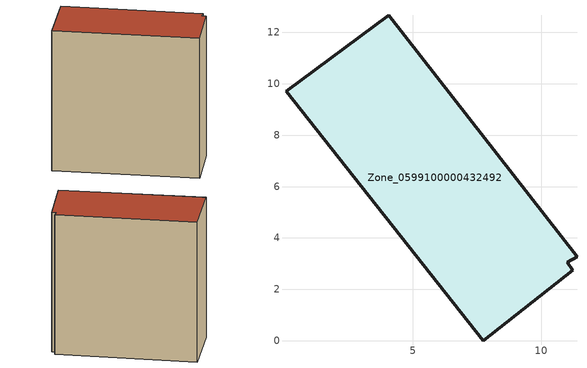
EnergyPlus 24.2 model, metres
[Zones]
Zone_0599100000432492
 floor ground (C_G): 11.39,3.27 11.01,3.06 11.22,2.73 7.74,0 0.06,9.71 4.06,12.67 z0
 wall outside (C_F): 4.06,12.67 0.06,9.71 7.74,0 11.22,2.73 11.01,3.06 11.39,3.27 4.06,12.67 z0:12.77
 roof outside (C_R): 11.01,3.06 11.39,3.27 4.06,12.67 0.06,9.71 7.74,0 11.22,2.73 z12.77
[BUILDING]
Pand.0599100000432492: North Axis=0; Terrain=City; Loads Convergence Tolerance Value=0.04; Temperature Convergence Tolerance Value=0.4; Solar Distribution=FullExterior; Maximum Number of Warmup Days=25; Minimum Number of Warmup Days=1
[Site:Location]
Rotterdam.The.Hague.AP_ZH_NLD Design_Conditions: Latitude=51.96; Longitude=4.45; Time Zone=1; Elevation=-4.5
[SITE:GROUNDTEMPERATURE:BUILDINGSURFACE]
18, 18, 18, 18, 18, 18, 18, 18, 18, 18, 18, 18
[MATERIAL] Thermal Absorptance=0.9; Solar Absorptance=0.7; Visible Absorptance=0.7
Name | Roughness | Thickness | Conductivity | Density | Specific Heat
G.TI.1946 | MediumSmooth | 0.15 | 1 | 540 | 1210
F.TI.1946 | Rough | 0.3 | 0.857143 | 1920 | 840
R.TI.1946 | MediumRough | 0.2 | 0.1 | 1500 | 1000
[CONSTRUCTION]
C_G: G.TI.1946
C_F: F.TI.1946
C_R: R.TI.1946
[ZONE]
Zone_0599100000432492: Type=1; Multiplier=1; Ceiling Height=Autocalculate; Volume=Autocalculate; Floor Area=autocalculate; Part of Total Floor Area=Yes
[ZONEINFILTRATION:DESIGNFLOWRATE]
Infil_Zone_0599100000432492: Zone or ZoneList or Space or SpaceList=Zone_0599100000432492; Schedule=AlwaysOn; Design Flow Rate Calculation Method=Flow/Area; Flow Rate per Floor Area=0.003; Constant Term Coefficient=1; Temperature Term Coefficient=0; Velocity Term Coefficient=0; Velocity Squared Term Coefficient=0
[HVACTEMPLATE:ZONE:IDEALLOADSAIRSYSTEM]
Zone_0599100000432492: Maximum Heating Supply Air Temperature=50; Minimum Cooling Supply Air Temperature=13; Maximum Heating Supply Air Humidity Ratio=0.0156; Minimum Cooling Supply Air Humidity Ratio=0.0077; Heating Limit=NoLimit; Cooling Limit=NoLimit; Dehumidification Control Type=ConstantSensibleHeatRatio; Cooling Sensible Heat Ratio=0.7; Dehumidification Setpoint=60; Humidification Control Type=None; Humidification Setpoint=30; Outdoor Air Method=None; Outdoor Air Flow Rate per Person=0.00944; Outdoor Air Flow Rate per Zone Floor Area=0; Outdoor Air Flow Rate per Zone=0; Demand Controlled Ventilation Type=None; Outdoor Air Economizer Type=NoEconomizer; Heat Recovery Type=None; Sensible Heat Recovery Effectiveness=0.7; Latent Heat Recovery Effectiveness=0.65
[ZONECONTROL:THERMOSTAT]
ThermostatControl_Zone_0599100000432492: Zone or ZoneList=Zone_0599100000432492; Control Type Schedule=DualSetpointControlType; Control 1=Thermostat_Zone_0599100000432492; Temperature Difference Between Cutout And Setpoint=0
[THERMOSTATSETPOINT:DUALSETPOINT]
Thermostat_Zone_0599100000432492: Heating Setpoint Temperature Schedule=HeatingSetpoint_Zone_0599100000432492; Cooling Setpoint Temperature Schedule=CoolingSetpoint_Zone_0599100000432492
[SCHEDULE:COMPACT]
HeatingSetpoint_Zone_0599100000432492: Through: 12/31, For: AllDays, Until: 24:00, 21
CoolingSetpoint_Zone_0599100000432492: Through: 12/31, For: AllDays, Until: 24:00, 24
DualSetpointControlType: Through: 12/31, For: AllDays, Until: 24:00, 4
AlwaysOn: Through: 12/31, For: AllDays, Until: 24:00, 1
